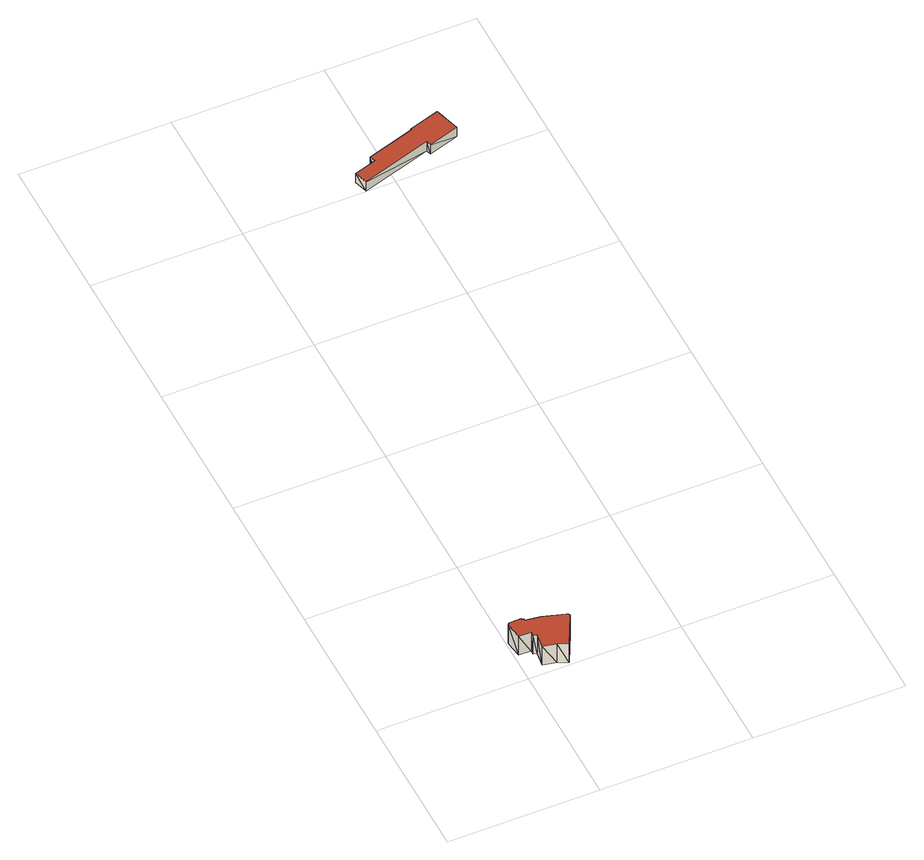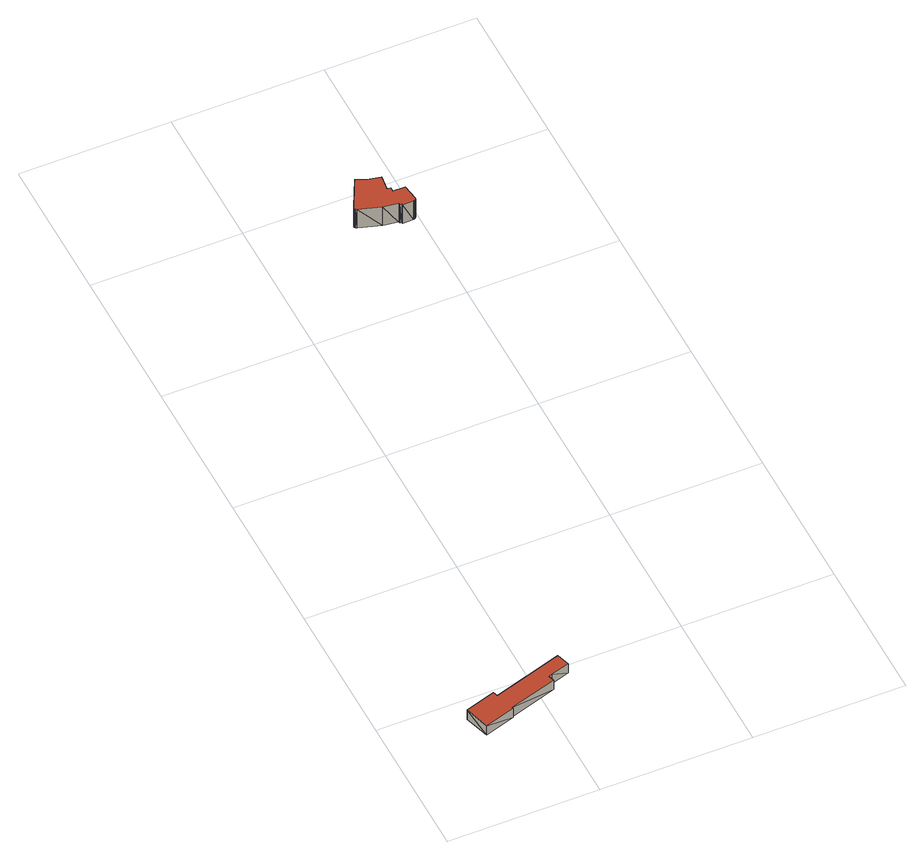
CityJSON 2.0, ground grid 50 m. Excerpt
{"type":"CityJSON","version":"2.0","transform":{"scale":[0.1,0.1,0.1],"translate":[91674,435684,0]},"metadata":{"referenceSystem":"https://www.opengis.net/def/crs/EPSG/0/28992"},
"CityObjects":{
"building1":{"type":"Building","attributes":{"+height_valid":1,"+groundHeight":0,"measuredHeight":8,"+function":"Industry","+org_car_parking_spaces":50,"+total_area":261,"+min_car_parking_spaces":0},"geometry":[{"type":"MultiSurface","lod":"1.2","boundaries":[[[0,1,2,3,4,5,6,7,8,9,10,11,12,13,14,15,16,17,18,19,20,21,22,23,24,25]],[[26,27,28,29,30,31,32,33,34,35,36,37,38,39,40,41,42,43,44,45,46,47,48,49,50,51]],[[0,27,26]],[[0,1,27]],[[1,28,27]],[[1,2,28]],[[2,29,28]],[[2,3,29]],[[3,30,29]],[[3,4,30]],[[4,31,30]],[[4,5,31]],[[5,32,31]],[[5,6,32]],[[6,33,32]],[[6,7,33]],[[7,34,33]],[[7,8,34]],[[8,35,34]],[[8,9,35]],[[9,36,35]],[[9,10,36]],[[10,37,36]],[[10,11,37]],[[11,38,37]],[[11,12,38]],[[12,39,38]],[[12,13,39]],[[13,40,39]],[[13,14,40]],[[14,41,40]],[[14,15,41]],[[15,42,41]],[[15,16,42]],[[16,43,42]],[[16,17,43]],[[17,44,43]],[[17,18,44]],[[18,45,44]],[[18,19,45]],[[19,46,45]],[[19,20,46]],[[20,47,46]],[[20,21,47]],[[21,48,47]],[[21,22,48]],[[22,49,48]],[[22,23,49]],[[23,50,49]],[[23,24,50]],[[24,51,50]],[[24,25,51]],[[25,26,51]],[[25,0,26]]],"semantics":{"surfaces":[{"type":"GroundSurface"},{"type":"RoofSurface"},{"type":"WallSurface"}],"values":[0,1,2,2,2,2,2,2,2,2,2,2,2,2,2,2,2,2,2,2,2,2,2,2,2,2,2,2,2,2,2,2,2,2,2,2,2,2,2,2,2,2,2,2,2,2,2,2,2,2,2,2,2,2]}}]},
"building2":{"type":"Building","attributes":{"+height_valid":1,"+groundHeight":1,"measuredHeight":5,"+function":"Office","+org_car_parking_spaces":40,"+total_area":217,"+min_car_parking_spaces":0},"geometry":[{"type":"MultiSurface","lod":"1.2","boundaries":[[[52,53,54,55,56,57,58,59,60,61,62]],[[63,64,65,66,67,68,69,70,71,72,73]],[[52,64,63]],[[52,53,64]],[[53,65,64]],[[53,54,65]],[[54,66,65]],[[54,55,66]],[[55,67,66]],[[55,56,67]],[[56,68,67]],[[56,57,68]],[[57,69,68]],[[57,58,69]],[[58,70,69]],[[58,59,70]],[[59,71,70]],[[59,60,71]],[[60,72,71]],[[60,61,72]],[[61,73,72]],[[61,62,73]],[[62,63,73]],[[62,52,63]]],"semantics":{"surfaces":[{"type":"GroundSurface"},{"type":"RoofSurface"},{"type":"WallSurface"}],"values":[0,1,2,2,2,2,2,2,2,2,2,2,2,2,2,2,2,2,2,2,2,2,2,2]}}]}
},
"vertices":[
[189,111,0],[138,9,0],[105,24,0],[61,34,0],[67,83,0],[55,85,0],[55,99,0],[14,100,0],[7,152,0],[7,155,0],[8,158,0],[10,160,0],[12,161,0],[14,162,0],[16,163,0],[52,163,0],[53,158,0],[58,159,0],[60,152,0],[109,145,0],[183,123,0],[186,121,0],[188,118,0],[189,117,0],[189,114,0],[189,112,0],[189,111,80],[138,9,80],[105,24,80],[61,34,80],[67,83,80],[55,85,80],[55,99,80],[14,100,80],[7,152,80],[7,155,80],[8,158,80],[10,160,80],[12,161,80],[14,162,80],[16,163,80],[52,163,80],[53,158,80],[58,159,80],[60,152,80],[109,145,80],[183,123,80],[186,121,80],[188,118,80],[189,117,80],[189,114,80],[189,112,80],
[450,2057,10],[461,2061,10],[455,2080,10],[613,2129,10],[612,2133,10],[713,2164,10],[739,2081,10],[638,2049,10],[633,2066,10],[401,1994,10],[387,2038,10],[450,2057,50],[461,2061,50],[455,2080,50],[613,2129,50],[612,2133,50],[713,2164,50],[739,2081,50],[638,2049,50],[633,2066,50],[401,1994,50],[387,2038,50]
]}
